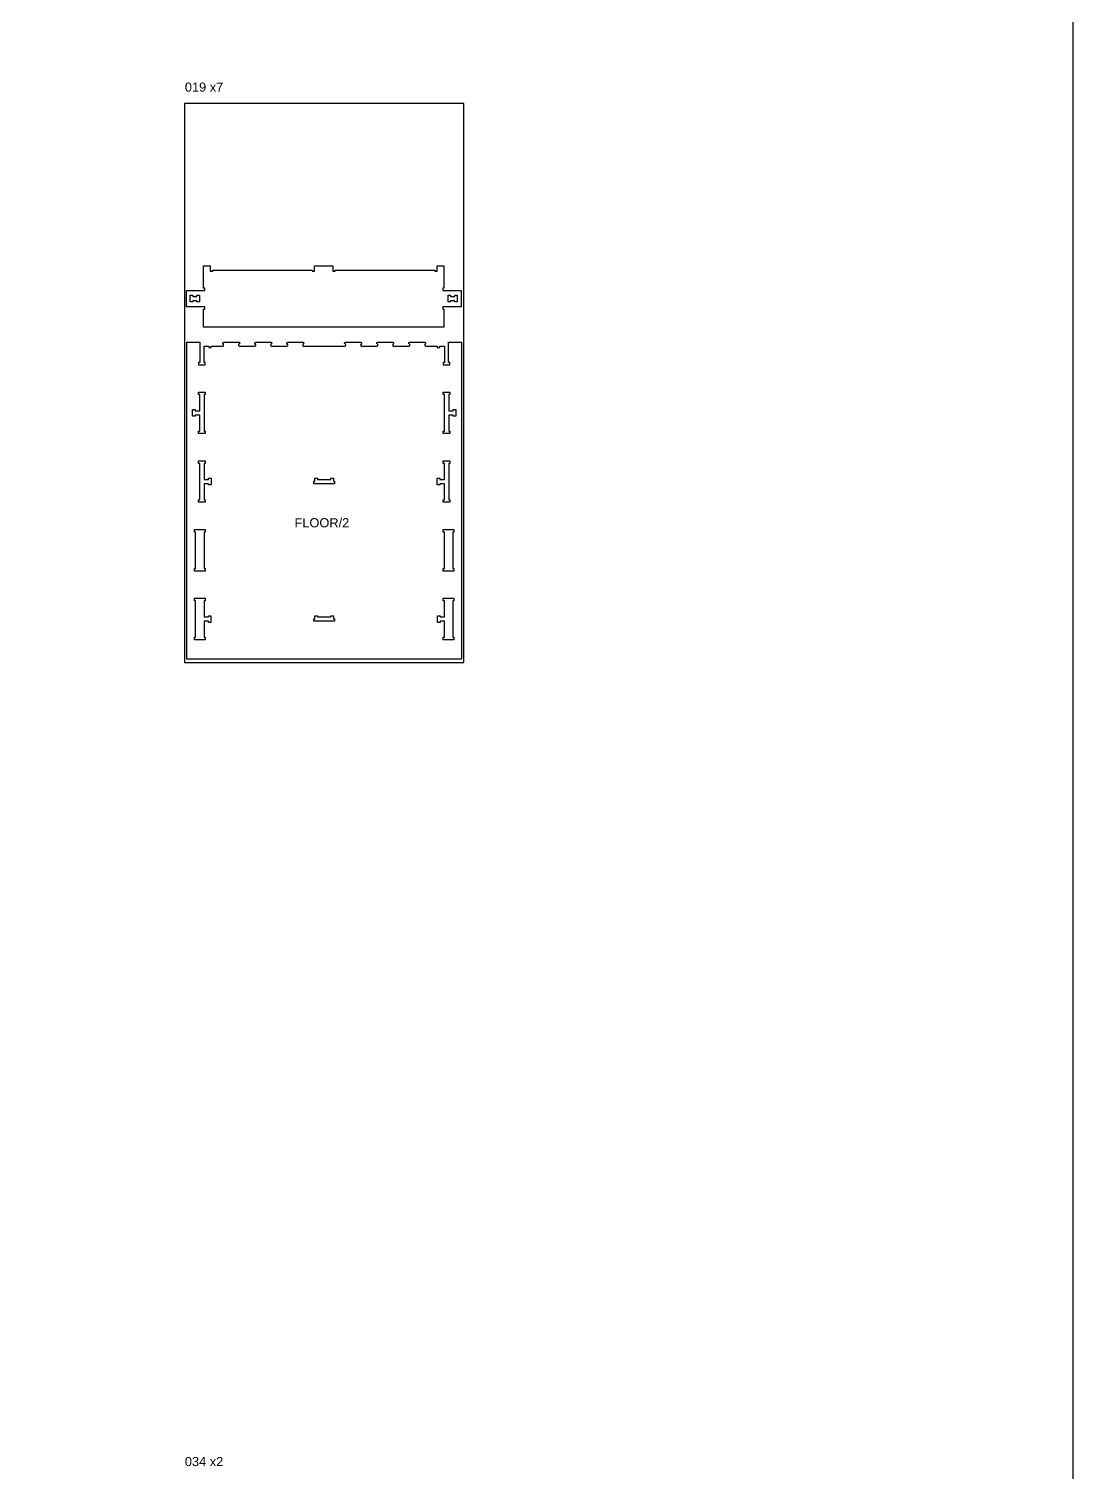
# Model space of a CAD drawing. Extents: x -5600 to 13230, y -11987 to 15775.
# Drawn here: x 8671 to 13230, y -5652 to 649 of the extents above; entities that cross this region are included whole.
import ezdxf

# ---------------------------------------------------------------- set-up
doc = ezdxf.new("R2010")
doc.units = 0
doc.header["$MEASUREMENT"] = 0
for name, color, linetype in [('0_SHEET_BIRCHPLY_2440X1220', 1, 'CONTINUOUS'), ('1_ANYTOOL_1MMDEEP_INSIDE', 2, 'CONTINUOUS'), ('3_ANYTOOL_CUTTHROUGH_INSID', 4, 'CONTINUOUS'), ('6_ANYTOOL_CUTTHROUGH_OUTSI', 5, 'CONTINUOUS'), ('NOTES', 7, 'CONTINUOUS')]:
    doc.layers.add(name, color=color, linetype=linetype)

msp = doc.modelspace()

# ---------------------------------------------------------------- linework, layer by layer
at = {"layer": '0_SHEET_BIRCHPLY_2440X1220'}
msp.add_lwpolyline([(9350.4, 322.2), (9350.4, -2117.8), (10570.4, -2117.8), (10570.4, 322.2)], close=True, dxfattribs=at)
at = {"layer": '3_ANYTOOL_CUTTHROUGH_INSID'}
for points in [[(9415.9, -514.7), (9415.9, -543.7), (9404.9, -543.7), (9404.9, -538.7), (9386.9, -538.7), (9386.9, -543.7), (9375.9, -543.7), (9375.9, -514.7), (9386.9, -514.7), (9386.9, -519.7), (9404.9, -519.7), (9404.9, -514.7)], [(10500.9, -514.7), (10511.9, -514.7), (10511.9, -519.7), (10529.9, -519.7), (10529.9, -514.7), (10540.9, -514.7), (10540.9, -543.7), (10529.9, -543.7), (10529.9, -538.7), (10511.9, -538.7), (10511.9, -543.7), (10500.9, -543.7)], [(9440.9, -937.3), (9440.9, -948.3), (9435.9, -948.3), (9435.9, -1107.3), (9440.9, -1107.3), (9440.9, -1118.3), (9411.9, -1118.3), (9411.9, -1107.3), (9416.9, -1107.3), (9416.9, -1037.3), (9396.9, -1037.3), (9396.9, -1042.3), (9385.9, -1042.3), (9385.9, -1013.3), (9396.9, -1013.3), (9396.9, -1018.3), (9416.9, -1018.3), (9416.9, -948.3), (9411.9, -948.3), (9411.9, -937.3)], [(10479.9, -937.3), (10508.9, -937.3), (10508.9, -948.3), (10503.9, -948.3), (10503.9, -1018.3), (10523.9, -1018.3), (10523.9, -1013.3), (10534.9, -1013.3), (10534.9, -1042.3), (10523.9, -1042.3), (10523.9, -1037.3), (10503.9, -1037.3), (10503.9, -1107.3), (10508.9, -1107.3), (10508.9, -1118.3), (10479.9, -1118.3), (10479.9, -1107.3), (10484.9, -1107.3), (10484.9, -948.3), (10479.9, -948.3)], [(9440.9, -1237.3), (9440.9, -1248.3), (9435.9, -1248.3), (9435.9, -1318.3), (9455.9, -1318.3), (9455.9, -1313.3), (9466.9, -1313.3), (9466.9, -1342.3), (9455.9, -1342.3), (9455.9, -1337.3), (9435.9, -1337.3), (9435.9, -1407.3), (9440.9, -1407.3), (9440.9, -1418.3), (9411.9, -1418.3), (9411.9, -1407.3), (9416.9, -1407.3), (9416.9, -1248.3), (9411.9, -1248.3), (9411.9, -1237.3)], [(10479.9, -1237.3), (10508.9, -1237.3), (10508.9, -1248.3), (10503.9, -1248.3), (10503.9, -1407.3), (10508.9, -1407.3), (10508.9, -1418.3), (10479.9, -1418.3), (10479.9, -1407.3), (10484.9, -1407.3), (10484.9, -1337.3), (10464.9, -1337.3), (10464.9, -1342.3), (10453.9, -1342.3), (10453.9, -1313.3), (10464.9, -1313.3), (10464.9, -1318.3), (10484.9, -1318.3), (10484.9, -1248.3), (10479.9, -1248.3)], [(10000.9, -1313.3), (10000.9, -1326.3), (10005.9, -1326.3), (10005.9, -1337.3), (9914.9, -1337.3), (9914.9, -1326.3), (9919.9, -1326.3), (9919.9, -1313.3), (9930.9, -1313.3), (9930.9, -1318.3), (9989.9, -1318.3), (9989.9, -1313.3)], [(9440.9, -1537.3), (9440.9, -1548.3), (9435.9, -1548.3), (9435.9, -1707.3), (9440.9, -1707.3), (9440.9, -1718.3), (9393.9, -1718.3), (9393.9, -1707.3), (9398.9, -1707.3), (9398.9, -1548.3), (9393.9, -1548.3), (9393.9, -1537.3)], [(10479.9, -1537.3), (10526.9, -1537.3), (10526.9, -1548.3), (10521.9, -1548.3), (10521.9, -1707.3), (10526.9, -1707.3), (10526.9, -1718.3), (10479.9, -1718.3), (10479.9, -1707.3), (10484.9, -1707.3), (10484.9, -1548.3), (10479.9, -1548.3)], [(9440.9, -1837.3), (9440.9, -1848.3), (9435.9, -1848.3), (9435.9, -1918.3), (9454.9, -1918.3), (9454.9, -1913.3), (9465.9, -1913.3), (9465.9, -1942.3), (9454.9, -1942.3), (9454.9, -1937.3), (9435.9, -1937.3), (9435.9, -2007.3), (9440.9, -2007.3), (9440.9, -2018.3), (9393.9, -2018.3), (9393.9, -2007.3), (9398.9, -2007.3), (9398.9, -1848.3), (9393.9, -1848.3), (9393.9, -1837.3)], [(10479.9, -1837.3), (10526.9, -1837.3), (10526.9, -1848.3), (10521.9, -1848.3), (10521.9, -2007.3), (10526.9, -2007.3), (10526.9, -2018.3), (10479.9, -2018.3), (10479.9, -2007.3), (10484.9, -2007.3), (10484.9, -1937.3), (10465.9, -1937.3), (10465.9, -1942.3), (10454.9, -1942.3), (10454.9, -1913.3), (10465.9, -1913.3), (10465.9, -1918.3), (10484.9, -1918.3), (10484.9, -1848.3), (10479.9, -1848.3)], [(10000.9, -1913.3), (10000.9, -1926.3), (10005.9, -1926.3), (10005.9, -1937.3), (9914.9, -1937.3), (9914.9, -1926.3), (9919.9, -1926.3), (9919.9, -1913.3), (9930.9, -1913.3), (9930.9, -1918.3), (9989.9, -1918.3), (9989.9, -1913.3)]]:
    msp.add_lwpolyline(points, close=True, dxfattribs=at)
at = {"layer": '6_ANYTOOL_CUTTHROUGH_OUTSI'}
for points in [[(10443.1, -404.5), (10443.1, -409.5), (10453.6, -409.5), (10453.6, -386.5), (10483.1, -386.5), (10483.1, -483), (10478.1, -483), (10478.1, -493.5), (10558.1, -493.5), (10558.1, -565), (10478.1, -565), (10478.1, -575.5), (10483.1, -575.5), (10483.1, -654), (9433.6, -654), (9433.6, -575.5), (9438.6, -575.5), (9438.6, -565), (9358.6, -565), (9358.6, -493.5), (9438.6, -493.5), (9438.6, -483), (9433.6, -483), (9433.6, -386.5), (9463.1, -386.5), (9463.1, -409.5), (9473.6, -409.5), (9473.6, -404.5), (9908.1, -404.5), (9908.1, -409.5), (9918.6, -409.5), (9918.6, -386.5), (9998.1, -386.5), (9998.1, -409.5), (10008.6, -409.5), (10008.6, -404.5)], [(10399.6, -719.3), (10402.6, -722.1), (10402.4, -725.7), (10400.1, -728.7), (10399.4, -730.3), (10399.3, -732.1), (10399.7, -733.7), (10400.6, -735.1), (10401.8, -736.3), (10403.4, -737), (10405, -737.3), (10454.1, -737.3), (10454.1, -742), (10464.6, -742), (10464.6, -737.3), (10468.8, -737.3), (10470.4, -737), (10485.1, -737), (10485.1, -807.5), (10480.1, -807.5), (10480.1, -818), (10508.6, -818), (10508.6, -807.5), (10503.6, -807.5), (10503.6, -719.3), (10560.1, -719.3), (10560.1, -2102.5), (9360.6, -2102.5), (9360.6, -719.3), (9417.1, -719.3), (9417.1, -807.5), (9412.1, -807.5), (9412.1, -818), (9440.6, -818), (9440.6, -807.5), (9435.6, -807.5), (9435.6, -737), (9450.4, -737), (9456.1, -737.2), (9456.1, -742), (9466.6, -742), (9466.6, -737.3), (9515.7, -737.3), (9517.4, -737), (9518.9, -736.3), (9520.2, -735.1), (9521, -733.7), (9521.4, -732.1), (9521.3, -730.3), (9520.7, -728.7), (9517.9, -725.1), (9519, -720.7), (9522.1, -719.3), (9588.5, -719.3), (9591.4, -722.3), (9590.7, -725.9), (9587.8, -728.5), (9586.9, -730), (9586.6, -731.7), (9586.8, -733.4), (9587.5, -734.9), (9588.8, -736.2), (9590.3, -737), (9592, -737.3), (9655.7, -737.3), (9657.3, -737), (9658.9, -736.3), (9660.2, -735.1), (9661, -733.7), (9661.4, -732.1), (9661.3, -730.3), (9660.7, -728.7), (9657.9, -725.1), (9658.9, -720.7), (9662, -719.3), (9728.4, -719.3), (9731.3, -722.3), (9730.6, -725.9), (9727.8, -728.5), (9726.9, -730), (9726.5, -731.7), (9726.8, -733.4), (9727.5, -734.9), (9728.7, -736.2), (9730.3, -737), (9731.9, -737.3), (9795.6, -737.3), (9797.3, -737), (9798.8, -736.3), (9800.1, -735.1), (9800.9, -733.7), (9801.3, -732.1), (9801.2, -730.3), (9800.6, -728.7), (9797.8, -725.1), (9798.9, -720.7), (9802, -719.3), (9868.4, -719.3), (9871.3, -722.3), (9870.6, -725.9), (9867.7, -728.5), (9866.8, -730), (9866.5, -731.7), (9866.7, -733.4), (9867.4, -734.9), (9868.7, -736.2), (9870.2, -737), (9871.9, -737.3), (10048.9, -737.3), (10050.6, -737), (10052.1, -736.2), (10053.4, -734.9), (10054.1, -733.4), (10054.3, -731.7), (10054, -730), (10053.1, -728.5), (10049.6, -725.4), (10050.2, -720.8), (10053.3, -719.3), (10119.7, -719.3), (10122.7, -722.1), (10122.5, -725.7), (10120.2, -728.7), (10119.5, -730.3), (10119.4, -732.1), (10119.8, -733.7), (10120.7, -735.1), (10121.9, -736.3), (10123.5, -737), (10125.1, -737.3), (10188.9, -737.3), (10190.5, -737), (10192.1, -736.2), (10193.3, -734.9), (10194, -733.4), (10194.2, -731.7), (10193.9, -730), (10193, -728.5), (10189.5, -725.4), (10190.1, -720.8), (10193.2, -719.3), (10259.6, -719.3), (10262.6, -722.1), (10262.4, -725.7), (10260.1, -728.7), (10259.5, -730.3), (10259.4, -732.1), (10259.8, -733.7), (10260.6, -735.1), (10261.9, -736.3), (10263.5, -737), (10265.1, -737.3), (10328.8, -737.3), (10330.5, -737), (10332, -736.2), (10333.3, -734.9), (10334, -733.4), (10334.2, -731.7), (10333.9, -730), (10333, -728.5), (10329.5, -725.4), (10330.1, -720.8), (10333.2, -719.3)]]:
    msp.add_lwpolyline(points, close=True, dxfattribs=at)
at = {"layer": 'NOTES'}
msp.add_lwpolyline([(-5599.6, -11986.7), (13229.6, -11986.7), (13229.6, 15775.4), (-5599.6, 15775.4)], close=True, dxfattribs=at)

# ---------------------------------------------------------------- texts
at = {"layer": '0_SHEET_BIRCHPLY_2440X1220', "char_height": 40, "attachment_point": 1}
for s, insert, width in [('\\fArial;019 x7', (9351.9, 414.2), 201.928), ('\\fArial;034 x2', (9351.9, -5585.8), 201.205)]:
    msp.add_mtext(s, dxfattribs=dict(at, insert=insert, width=width))
at = {"layer": '1_ANYTOOL_1MMDEEP_INSIDE', "insert": (9830.7, -1487.6), "char_height": 40, "width": 269.639, "attachment_point": 1}
msp.add_mtext('\\fArial;FLOOR/2', dxfattribs=at)

doc.saveas('drawing.dxf')
